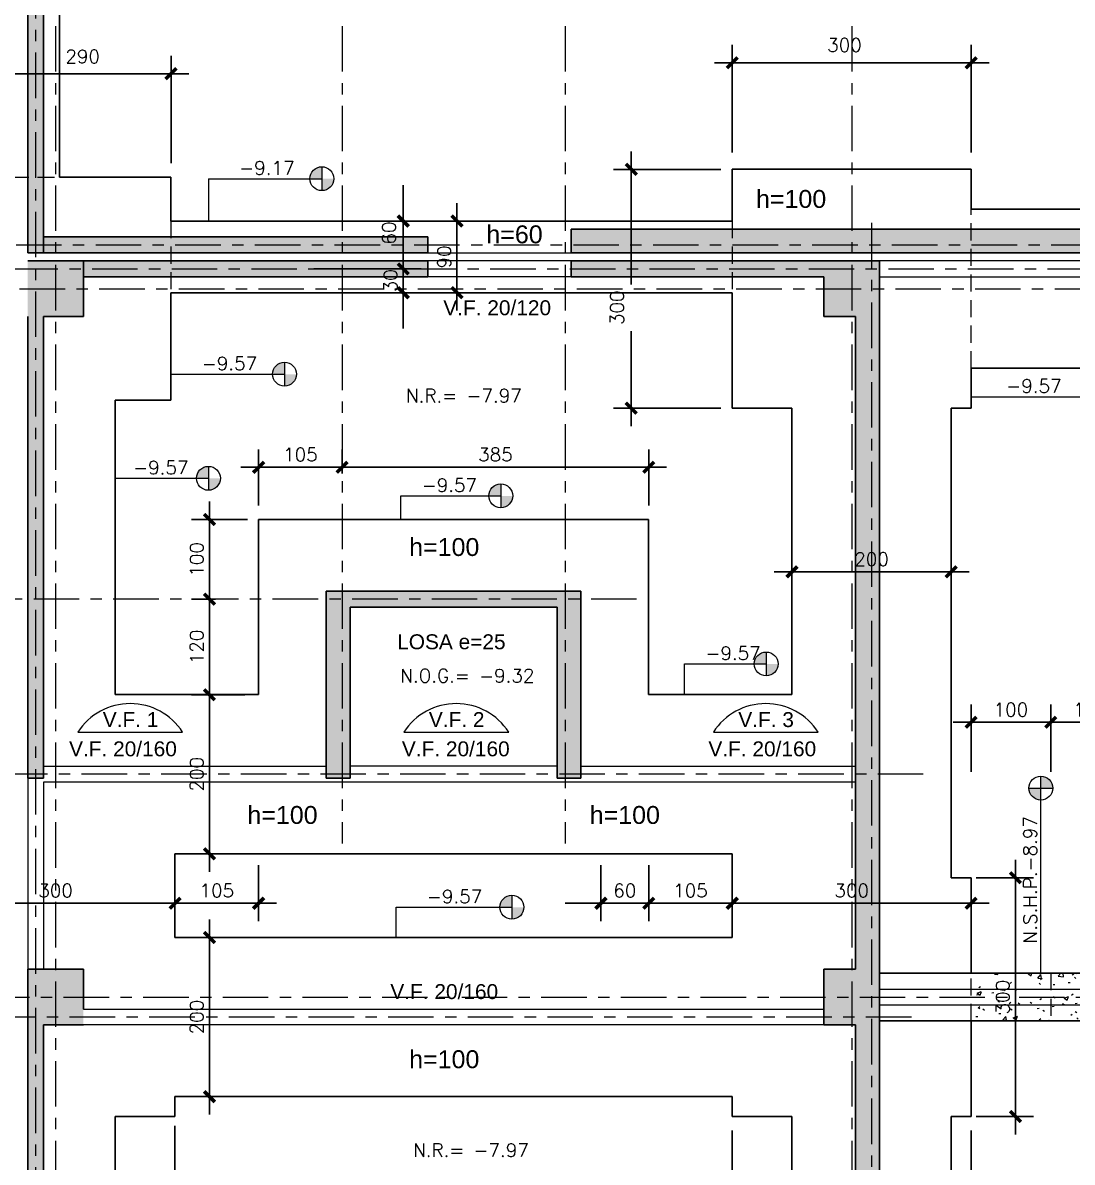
# Model space of a CAD drawing. Extents: x -4 to 6083, y -4 to 8618.
# Drawn here: x 761 to 2079, y 5313 to 6744 of the extents above; entities that cross this region are included whole.
import ezdxf

# ---------------------------------------------------------------- set-up
doc = ezdxf.new("R2010")
doc.units = 0
doc.header["$LTSCALE"] = 45
doc.header["$MEASUREMENT"] = 0
doc.linetypes.add('Grid Line', pattern=[2.2225, 1.27, -0.3175, 0.3175, -0.3175])
doc.linetypes.add('RLE-PROYECCION', pattern=[0.71438, 0.47625, -0.23813])
doc.layers.get('0').update_dxf_attribs({"linetype": 'CONTINUOUS'})
for name, color, linetype, lineweight in [('A-GENM', 6, 'CONTINUOUS', 15), ('RLE-EJES', 1, 'Grid Line', 9), ('RLE-FUNDACION', 6, 'CONTINUOUS', 25), ('RLE-LOSA', 3, 'CONTINUOUS', 15), ('RLE-MURO', 5, 'CONTINUOUS', 25), ('RLE-NIVELES', 3, 'CONTINUOUS', 9), ('RLE-PROYECCION', 2, 'RLE-PROYECCION', 15), ('RLE-SOLID', 252, 'CONTINUOUS', 15), ('RLE-TEXTO-1', 9, 'CONTINUOUS', 9), ('RLE-VIGA', 3, 'CONTINUOUS', 15)]:
    doc.layers.add(name, color=color, linetype=linetype, lineweight=lineweight)
doc.layers.add('RLA-COTAS1', color=2, linetype='CONTINUOUS')
doc.styles.add('Arial_2', font='arial.ttf', dxfattribs={"height": 18.75})
doc.styles.add('Arial_3', font='arial.ttf', dxfattribs={"height": 16.875})
doc.styles.add('ROMANS', font='ROMANS.shx', dxfattribs={"height": 16.875})
doc.dimstyles.new('ING-75', dxfattribs={"dimscale": 75, "dimtxt": 0.27, "dimasz": 0.3, "dimexe": 0, "dimexo": 0, "dimgap": 0.1, "dimtad": 1, "dimdec": 1, "dimzin": 12, "dimdsep": 46, "dimtxsty": 'ROMANS', "dimblk": 'TICK1', "dimblk1": 'TICK1', "dimblk2": 'TICK1', "dimcen": 0.09, "dimclrd": 2, "dimclre": 1, "dimclrt": 3, "dimadec": 0, "dimazin": 0, "dimtfac": 1, "dimtdec": 0, "dimtix": 1, "dimtmove": 2, "dimatfit": 3, "dimldrblk": 'TICK1', "dimfxl": 0, "dimfxlon": 1, "dimtolj": 1, "dimtzin": 0, "dimarcsym": 0})

# ---------------------------------------------------------------- blocks, each defined once
blk = doc.blocks.new('TICK1')
at = {"color": 2}
for points in [[(0, 0), (-1, 0)], [(0, 0), (1, 0)]]:
    blk.add_lwpolyline(points, dxfattribs=at)
at = {"color": 2, "const_width": 0.2}
blk.add_lwpolyline([(-0.3, -0.3), (0.3, 0.3)], dxfattribs=at)
blk = doc.blocks.new('*D64')
at = {"layer": 'RLA-COTAS1', "color": 1, "lineweight": -2, "transparency": 16777216}
for p, q in [((1652.1, 5352.6), (1652.1, 5217.6)), ((1952.1, 5352.6), (1952.1, 5217.6))]:
    blk.add_line(p, q, dxfattribs=at)
at = {"layer": 'RLA-COTAS1', "color": 2, "lineweight": -2, "transparency": 16777216}
blk.add_line((1674.6, 5240.1), (1929.6, 5240.1), dxfattribs=at)
at = {"layer": 'RLA-COTAS1', "color": 2, "lineweight": -2, "transparency": 16777216, "xscale": 22.5, "yscale": 22.5, "zscale": 22.5, "rotation": 180}
blk.add_blockref('TICK1', (1652.1, 5240.1), dxfattribs=at)
at = {"layer": 'RLA-COTAS1', "color": 2, "lineweight": -2, "transparency": 16777216, "xscale": 22.5, "yscale": 22.5, "zscale": 22.5}
blk.add_blockref('TICK1', (1952.1, 5240.1), dxfattribs=at)
at = {"layer": 'RLA-COTAS1', "color": 3, "transparency": 16777216, "insert": (1802.1, 5256), "char_height": 16.88, "attachment_point": 5, "style": 'ROMANS'}
blk.add_mtext('\\A1;300', dxfattribs=at)
blk = doc.blocks.new('*D65')
at = {"layer": 'RLA-COTAS1', "color": 1, "lineweight": -2, "transparency": 16777216}
for p, q in [((1958.4, 5670.1), (2030.3, 5670.1)), ((1958.4, 5370.1), (2030.3, 5370.1))]:
    blk.add_line(p, q, dxfattribs=at)
at = {"layer": 'RLA-COTAS1', "color": 2, "lineweight": -2, "transparency": 16777216}
blk.add_line((2007.8, 5647.6), (2007.8, 5392.6), dxfattribs=at)
at = {"layer": 'RLA-COTAS1', "color": 2, "lineweight": -2, "transparency": 16777216, "xscale": 22.5, "yscale": 22.5, "zscale": 22.5}
for p, rotation in [((2007.8, 5670.1), 90), ((2007.8, 5370.1), 270)]:
    blk.add_blockref('TICK1', p, dxfattribs=dict(at, rotation=rotation))
at = {"layer": 'RLA-COTAS1', "color": 3, "transparency": 16777216, "insert": (1991.8, 5520.1), "char_height": 16.88, "attachment_point": 5, "rotation": 90, "style": 'ROMANS'}
blk.add_mtext('\\A1;300', dxfattribs=at)
blk = doc.blocks.new('*D66')
at = {"layer": 'RLA-COTAS1', "color": 1, "lineweight": -2, "transparency": 16777216}
for p, q in [((1637.7, 6560.1), (1502.7, 6560.1)), ((1637.7, 6260.1), (1502.7, 6260.1))]:
    blk.add_line(p, q, dxfattribs=at)
at = {"layer": 'RLA-COTAS1', "color": 2, "lineweight": -2, "transparency": 16777216}
for p, q in [((1525.2, 6537.6), (1525.2, 6415.4)), ((1525.2, 6282.6), (1525.2, 6357))]:
    blk.add_line(p, q, dxfattribs=at)
at = {"layer": 'RLA-COTAS1', "color": 2, "lineweight": -2, "transparency": 16777216, "xscale": 22.5, "yscale": 22.5, "zscale": 22.5}
for p, rotation in [((1525.2, 6560.1), 90), ((1525.2, 6260.1), 270)]:
    blk.add_blockref('TICK1', p, dxfattribs=dict(at, rotation=rotation))
at = {"layer": 'RLA-COTAS1', "color": 3, "transparency": 16777216, "insert": (1498.8, 6364.5), "char_height": 16.88, "attachment_point": 1, "rotation": 90, "line_spacing_factor": 0.941778, "style": 'ROMANS'}
blk.add_mtext('\\A1;300', dxfattribs=at)
blk = doc.blocks.new('*D67')
at = {"layer": 'RLA-COTAS1', "color": 1, "lineweight": -2, "transparency": 16777216}
for p, q in [((1652.1, 6581.4), (1652.1, 6716.4)), ((1952.1, 6581.4), (1952.1, 6716.4))]:
    blk.add_line(p, q, dxfattribs=at)
at = {"layer": 'RLA-COTAS1', "color": 2, "lineweight": -2, "transparency": 16777216}
blk.add_line((1674.6, 6693.9), (1929.6, 6693.9), dxfattribs=at)
at = {"layer": 'RLA-COTAS1', "color": 2, "lineweight": -2, "transparency": 16777216, "xscale": 22.5, "yscale": 22.5, "zscale": 22.5, "rotation": 180}
blk.add_blockref('TICK1', (1652.1, 6693.9), dxfattribs=at)
at = {"layer": 'RLA-COTAS1', "color": 2, "lineweight": -2, "transparency": 16777216, "xscale": 22.5, "yscale": 22.5, "zscale": 22.5}
blk.add_blockref('TICK1', (1952.1, 6693.9), dxfattribs=at)
at = {"layer": 'RLA-COTAS1', "color": 3, "transparency": 16777216, "insert": (1771.3, 6724.7), "char_height": 16.88, "attachment_point": 1, "line_spacing_factor": 0.941778, "style": 'ROMANS'}
blk.add_mtext('\\A1;300', dxfattribs=at)
blk = doc.blocks.new('*D69')
at = {"layer": 'RLA-COTAS1', "color": 1, "lineweight": -2, "transparency": 16777216}
for p, q in [((657.1, 6567.8), (657.1, 6702.8)), ((947.1, 6567.8), (947.1, 6702.8))]:
    blk.add_line(p, q, dxfattribs=at)
at = {"layer": 'RLA-COTAS1', "color": 2, "lineweight": -2, "transparency": 16777216}
blk.add_line((679.6, 6680.3), (924.6, 6680.3), dxfattribs=at)
at = {"layer": 'RLA-COTAS1', "color": 2, "lineweight": -2, "transparency": 16777216, "xscale": 22.5, "yscale": 22.5, "zscale": 22.5, "rotation": 180}
blk.add_blockref('TICK1', (657.1, 6680.3), dxfattribs=at)
at = {"layer": 'RLA-COTAS1', "color": 2, "lineweight": -2, "transparency": 16777216, "xscale": 22.5, "yscale": 22.5, "zscale": 22.5}
blk.add_blockref('TICK1', (947.1, 6680.3), dxfattribs=at)
at = {"layer": 'RLA-COTAS1', "color": 3, "transparency": 16777216, "insert": (814.4, 6710.3), "char_height": 16.88, "attachment_point": 1, "line_spacing_factor": 0.941778, "style": 'ROMANS'}
blk.add_mtext('\\A1;290', dxfattribs=at)
blk = doc.blocks.new('*D93')
at = {"layer": 'RLA-COTAS1', "color": 1, "lineweight": -2, "transparency": 16777216}
for p, q in [((1057.1, 6137.9), (1057.1, 6208.3)), ((1162.1, 6178), (1162.1, 6208.3))]:
    blk.add_line(p, q, dxfattribs=at)
at = {"layer": 'RLA-COTAS1', "color": 2, "lineweight": -2, "transparency": 16777216}
blk.add_line((1079.6, 6185.8), (1139.6, 6185.8), dxfattribs=at)
at = {"layer": 'RLA-COTAS1', "color": 2, "lineweight": -2, "transparency": 16777216, "xscale": 22.5, "yscale": 22.5, "zscale": 22.5, "rotation": 180}
blk.add_blockref('TICK1', (1057.1, 6185.8), dxfattribs=at)
at = {"layer": 'RLA-COTAS1', "color": 2, "lineweight": -2, "transparency": 16777216, "xscale": 22.5, "yscale": 22.5, "zscale": 22.5}
blk.add_blockref('TICK1', (1162.1, 6185.8), dxfattribs=at)
at = {"layer": 'RLA-COTAS1', "color": 3, "transparency": 16777216, "insert": (1109.6, 6201.8), "char_height": 16.88, "attachment_point": 5, "style": 'ROMANS'}
blk.add_mtext('\\A1;105', dxfattribs=at)
blk = doc.blocks.new('*D94')
at = {"layer": 'RLA-COTAS1', "color": 1, "lineweight": -2, "transparency": 16777216}
for p, q in [((1162.1, 6178), (1162.1, 6208.3)), ((1547.1, 6137.9), (1547.1, 6208.3))]:
    blk.add_line(p, q, dxfattribs=at)
at = {"layer": 'RLA-COTAS1', "color": 2, "lineweight": -2, "transparency": 16777216}
blk.add_line((1184.6, 6185.8), (1524.6, 6185.8), dxfattribs=at)
at = {"layer": 'RLA-COTAS1', "color": 2, "lineweight": -2, "transparency": 16777216, "xscale": 22.5, "yscale": 22.5, "zscale": 22.5, "rotation": 180}
blk.add_blockref('TICK1', (1162.1, 6185.8), dxfattribs=at)
at = {"layer": 'RLA-COTAS1', "color": 2, "lineweight": -2, "transparency": 16777216, "xscale": 22.5, "yscale": 22.5, "zscale": 22.5}
blk.add_blockref('TICK1', (1547.1, 6185.8), dxfattribs=at)
at = {"layer": 'RLA-COTAS1', "color": 3, "transparency": 16777216, "insert": (1354.6, 6201.8), "char_height": 16.88, "attachment_point": 5, "style": 'ROMANS'}
blk.add_mtext('\\A1;385', dxfattribs=at)
blk = doc.blocks.new('*D95')
at = {"layer": 'RLA-COTAS1', "color": 1, "lineweight": -2, "transparency": 16777216}
for p, q in [((1043.3, 6120.1), (972.9, 6120.1)), ((1002.9, 6020.1), (972.9, 6020.1))]:
    blk.add_line(p, q, dxfattribs=at)
at = {"layer": 'RLA-COTAS1', "color": 2, "lineweight": -2, "transparency": 16777216}
blk.add_line((995.4, 6097.6), (995.4, 6042.6), dxfattribs=at)
at = {"layer": 'RLA-COTAS1', "color": 2, "lineweight": -2, "transparency": 16777216, "xscale": 22.5, "yscale": 22.5, "zscale": 22.5}
for p, rotation in [((995.4, 6120.1), 90), ((995.4, 6020.1), 270)]:
    blk.add_blockref('TICK1', p, dxfattribs=dict(at, rotation=rotation))
at = {"layer": 'RLA-COTAS1', "color": 3, "transparency": 16777216, "insert": (979.4, 6070.1), "char_height": 16.88, "attachment_point": 5, "rotation": 90, "style": 'ROMANS'}
blk.add_mtext('\\A1;100', dxfattribs=at)
blk = doc.blocks.new('*D96')
at = {"layer": 'RLA-COTAS1', "color": 1, "lineweight": -2, "transparency": 16777216}
for p, q in [((1002.9, 6020.1), (972.9, 6020.1)), ((1040, 5900.1), (972.9, 5900.1))]:
    blk.add_line(p, q, dxfattribs=at)
at = {"layer": 'RLA-COTAS1', "color": 2, "lineweight": -2, "transparency": 16777216}
blk.add_line((995.4, 5997.6), (995.4, 5922.6), dxfattribs=at)
at = {"layer": 'RLA-COTAS1', "color": 2, "lineweight": -2, "transparency": 16777216, "xscale": 22.5, "yscale": 22.5, "zscale": 22.5}
for p, rotation in [((995.4, 6020.1), 90), ((995.4, 5900.1), 270)]:
    blk.add_blockref('TICK1', p, dxfattribs=dict(at, rotation=rotation))
at = {"layer": 'RLA-COTAS1', "color": 3, "transparency": 16777216, "insert": (979.4, 5960.1), "char_height": 16.88, "attachment_point": 5, "rotation": 90, "style": 'ROMANS'}
blk.add_mtext('\\A1;120', dxfattribs=at)
blk = doc.blocks.new('*D97')
at = {"layer": 'RLA-COTAS1', "color": 1, "lineweight": -2, "transparency": 16777216}
for p, q in [((1040, 5900.1), (972.9, 5900.1)), ((1014.9, 5700.1), (972.9, 5700.1))]:
    blk.add_line(p, q, dxfattribs=at)
at = {"layer": 'RLA-COTAS1', "color": 2, "lineweight": -2, "transparency": 16777216}
blk.add_line((995.4, 5877.6), (995.4, 5722.6), dxfattribs=at)
at = {"layer": 'RLA-COTAS1', "color": 2, "lineweight": -2, "transparency": 16777216, "xscale": 22.5, "yscale": 22.5, "zscale": 22.5}
for p, rotation in [((995.4, 5900.1), 90), ((995.4, 5700.1), 270)]:
    blk.add_blockref('TICK1', p, dxfattribs=dict(at, rotation=rotation))
at = {"layer": 'RLA-COTAS1', "color": 3, "transparency": 16777216, "insert": (979.4, 5800.1), "char_height": 16.88, "attachment_point": 5, "rotation": 90, "style": 'ROMANS'}
blk.add_mtext('\\A1;200', dxfattribs=at)
blk = doc.blocks.new('*D102')
at = {"layer": 'RLA-COTAS1', "color": 1, "lineweight": -2, "transparency": 16777216}
for p, q in [((1014.9, 5595.1), (972.9, 5595.1)), ((1002.9, 5395.1), (972.9, 5395.1))]:
    blk.add_line(p, q, dxfattribs=at)
at = {"layer": 'RLA-COTAS1', "color": 2, "lineweight": -2, "transparency": 16777216}
blk.add_line((995.4, 5572.6), (995.4, 5417.6), dxfattribs=at)
at = {"layer": 'RLA-COTAS1', "color": 2, "lineweight": -2, "transparency": 16777216, "xscale": 22.5, "yscale": 22.5, "zscale": 22.5}
for p, rotation in [((995.4, 5595.1), 90), ((995.4, 5395.1), 270)]:
    blk.add_blockref('TICK1', p, dxfattribs=dict(at, rotation=rotation))
at = {"layer": 'RLA-COTAS1', "color": 3, "transparency": 16777216, "insert": (979.4, 5495.1), "char_height": 16.88, "attachment_point": 5, "rotation": 90, "style": 'ROMANS'}
blk.add_mtext('\\A1;200', dxfattribs=at)
blk = doc.blocks.new('*D103')
at = {"layer": 'RLA-COTAS1', "color": 1, "lineweight": -2, "transparency": 16777216}
for p, q in [((652.1, 5358.5), (652.1, 5223.5)), ((952.1, 5358.5), (952.1, 5223.5))]:
    blk.add_line(p, q, dxfattribs=at)
at = {"layer": 'RLA-COTAS1', "color": 2, "lineweight": -2, "transparency": 16777216}
for p, q in [((674.6, 5246), (786.6, 5246)), ((929.6, 5246), (845, 5246))]:
    blk.add_line(p, q, dxfattribs=at)
at = {"layer": 'RLA-COTAS1', "color": 2, "lineweight": -2, "transparency": 16777216, "xscale": 22.5, "yscale": 22.5, "zscale": 22.5, "rotation": 180}
blk.add_blockref('TICK1', (652.1, 5246), dxfattribs=at)
at = {"layer": 'RLA-COTAS1', "color": 2, "lineweight": -2, "transparency": 16777216, "xscale": 22.5, "yscale": 22.5, "zscale": 22.5}
blk.add_blockref('TICK1', (952.1, 5246), dxfattribs=at)
at = {"layer": 'RLA-COTAS1', "color": 3, "transparency": 16777216, "insert": (794.1, 5272.4), "char_height": 16.88, "attachment_point": 1, "line_spacing_factor": 0.941778, "style": 'ROMANS'}
blk.add_mtext('\\A1;300', dxfattribs=at)
blk = doc.blocks.new('*D114')
at = {"layer": 'RLA-COTAS1', "color": 1, "lineweight": -2, "transparency": 16777216}
for p, q in [((1487.1, 5686), (1487.1, 5615.6)), ((1547.1, 5686), (1547.1, 5615.6))]:
    blk.add_line(p, q, dxfattribs=at)
at = {"layer": 'RLA-COTAS1', "color": 2, "lineweight": -2, "transparency": 16777216}
for p, q in [((1464.6, 5638.1), (1442.1, 5638.1)), ((1487.1, 5638.1), (1547.1, 5638.1)), ((1569.6, 5638.1), (1592.1, 5638.1))]:
    blk.add_line(p, q, dxfattribs=at)
at = {"layer": 'RLA-COTAS1', "color": 2, "lineweight": -2, "transparency": 16777216, "xscale": 22.5, "yscale": 22.5, "zscale": 22.5}
blk.add_blockref('TICK1', (1487.1, 5638.1), dxfattribs=at)
at = {"layer": 'RLA-COTAS1', "color": 2, "lineweight": -2, "transparency": 16777216, "xscale": 22.5, "yscale": 22.5, "zscale": 22.5, "rotation": 180}
blk.add_blockref('TICK1', (1547.1, 5638.1), dxfattribs=at)
at = {"layer": 'RLA-COTAS1', "color": 3, "transparency": 16777216, "insert": (1517.1, 5654), "char_height": 16.88, "attachment_point": 5, "style": 'ROMANS'}
blk.add_mtext('\\A1;60', dxfattribs=at)
blk = doc.blocks.new('*D115')
at = {"layer": 'RLA-COTAS1', "color": 1, "lineweight": -2, "transparency": 16777216}
for p, q in [((1547.1, 5686), (1547.1, 5615.6)), ((1652.1, 5648.3), (1652.1, 5615.6))]:
    blk.add_line(p, q, dxfattribs=at)
at = {"layer": 'RLA-COTAS1', "color": 2, "lineweight": -2, "transparency": 16777216}
blk.add_line((1569.6, 5638.1), (1629.6, 5638.1), dxfattribs=at)
at = {"layer": 'RLA-COTAS1', "color": 2, "lineweight": -2, "transparency": 16777216, "xscale": 22.5, "yscale": 22.5, "zscale": 22.5, "rotation": 180}
blk.add_blockref('TICK1', (1547.1, 5638.1), dxfattribs=at)
at = {"layer": 'RLA-COTAS1', "color": 2, "lineweight": -2, "transparency": 16777216, "xscale": 22.5, "yscale": 22.5, "zscale": 22.5}
blk.add_blockref('TICK1', (1652.1, 5638.1), dxfattribs=at)
at = {"layer": 'RLA-COTAS1', "color": 3, "transparency": 16777216, "insert": (1599.6, 5654), "char_height": 16.88, "attachment_point": 5, "style": 'ROMANS'}
blk.add_mtext('\\A1;105', dxfattribs=at)
blk = doc.blocks.new('*D116')
at = {"layer": 'RLA-COTAS1', "color": 1, "lineweight": -2, "transparency": 16777216}
for p, q in [((1652.1, 5648.3), (1652.1, 5615.6)), ((1952.1, 5648.3), (1952.1, 5615.6))]:
    blk.add_line(p, q, dxfattribs=at)
at = {"layer": 'RLA-COTAS1', "color": 2, "lineweight": -2, "transparency": 16777216}
blk.add_line((1674.6, 5638.1), (1929.6, 5638.1), dxfattribs=at)
at = {"layer": 'RLA-COTAS1', "color": 2, "lineweight": -2, "transparency": 16777216, "xscale": 22.5, "yscale": 22.5, "zscale": 22.5, "rotation": 180}
blk.add_blockref('TICK1', (1652.1, 5638.1), dxfattribs=at)
at = {"layer": 'RLA-COTAS1', "color": 2, "lineweight": -2, "transparency": 16777216, "xscale": 22.5, "yscale": 22.5, "zscale": 22.5}
blk.add_blockref('TICK1', (1952.1, 5638.1), dxfattribs=at)
at = {"layer": 'RLA-COTAS1', "color": 3, "transparency": 16777216, "insert": (1802.1, 5654), "char_height": 16.88, "attachment_point": 5, "style": 'ROMANS'}
blk.add_mtext('\\A1;300', dxfattribs=at)
blk = doc.blocks.new('*D117')
at = {"layer": 'RLA-COTAS1', "color": 1, "lineweight": -2, "transparency": 16777216}
for p, q in [((652.1, 5645.6), (652.1, 5615.6)), ((952.1, 5645.6), (952.1, 5615.6))]:
    blk.add_line(p, q, dxfattribs=at)
at = {"layer": 'RLA-COTAS1', "color": 2, "lineweight": -2, "transparency": 16777216}
blk.add_line((674.6, 5638.1), (929.6, 5638.1), dxfattribs=at)
at = {"layer": 'RLA-COTAS1', "color": 2, "lineweight": -2, "transparency": 16777216, "xscale": 22.5, "yscale": 22.5, "zscale": 22.5, "rotation": 180}
blk.add_blockref('TICK1', (652.1, 5638.1), dxfattribs=at)
at = {"layer": 'RLA-COTAS1', "color": 2, "lineweight": -2, "transparency": 16777216, "xscale": 22.5, "yscale": 22.5, "zscale": 22.5}
blk.add_blockref('TICK1', (952.1, 5638.1), dxfattribs=at)
at = {"layer": 'RLA-COTAS1', "color": 3, "transparency": 16777216, "insert": (802.1, 5654), "char_height": 16.88, "attachment_point": 5, "style": 'ROMANS'}
blk.add_mtext('\\A1;300', dxfattribs=at)
blk = doc.blocks.new('*D118')
at = {"layer": 'RLA-COTAS1', "color": 1, "lineweight": -2, "transparency": 16777216}
for p, q in [((1057.1, 5686), (1057.1, 5615.6)), ((952.1, 5645.6), (952.1, 5615.6))]:
    blk.add_line(p, q, dxfattribs=at)
at = {"layer": 'RLA-COTAS1', "color": 2, "lineweight": -2, "transparency": 16777216}
blk.add_line((974.6, 5638.1), (1034.6, 5638.1), dxfattribs=at)
at = {"layer": 'RLA-COTAS1', "color": 2, "lineweight": -2, "transparency": 16777216, "xscale": 22.5, "yscale": 22.5, "zscale": 22.5, "rotation": 180}
blk.add_blockref('TICK1', (952.1, 5638.1), dxfattribs=at)
at = {"layer": 'RLA-COTAS1', "color": 2, "lineweight": -2, "transparency": 16777216, "xscale": 22.5, "yscale": 22.5, "zscale": 22.5}
blk.add_blockref('TICK1', (1057.1, 5638.1), dxfattribs=at)
at = {"layer": 'RLA-COTAS1', "color": 3, "transparency": 16777216, "insert": (1004.6, 5654), "char_height": 16.88, "attachment_point": 5, "style": 'ROMANS'}
blk.add_mtext('\\A1;105', dxfattribs=at)
blk = doc.blocks.new('*D119')
at = {"layer": 'RLA-COTAS1', "color": 1, "lineweight": -2, "transparency": 16777216}
for p, q in [((1727.1, 6166.9), (1727.1, 6031.9)), ((1927.1, 6074), (1927.1, 6031.9))]:
    blk.add_line(p, q, dxfattribs=at)
at = {"layer": 'RLA-COTAS1', "color": 2, "lineweight": -2, "transparency": 16777216}
blk.add_line((1749.6, 6054.4), (1904.6, 6054.4), dxfattribs=at)
at = {"layer": 'RLA-COTAS1', "color": 2, "lineweight": -2, "transparency": 16777216, "xscale": 22.5, "yscale": 22.5, "zscale": 22.5, "rotation": 180}
blk.add_blockref('TICK1', (1727.1, 6054.4), dxfattribs=at)
at = {"layer": 'RLA-COTAS1', "color": 2, "lineweight": -2, "transparency": 16777216, "xscale": 22.5, "yscale": 22.5, "zscale": 22.5}
blk.add_blockref('TICK1', (1927.1, 6054.4), dxfattribs=at)
at = {"layer": 'RLA-COTAS1', "color": 3, "transparency": 16777216, "insert": (1827.1, 6070.3), "char_height": 16.88, "attachment_point": 5, "style": 'ROMANS'}
blk.add_mtext('\\A1;200', dxfattribs=at)
blk = doc.blocks.new('*D120')
at = {"layer": 'RLA-COTAS1', "color": 2, "lineweight": -2, "transparency": 16777216}
for p, q in [((1238.8, 6457.6), (1238.8, 6480.1)), ((1238.8, 6405.1), (1238.8, 6435.1)), ((1238.8, 6382.6), (1238.8, 6360.1))]:
    blk.add_line(p, q, dxfattribs=at)
at = {"layer": 'RLA-COTAS1', "color": 1, "lineweight": -2, "transparency": 16777216}
for p, q in [((1126.3, 6435.1), (1261.3, 6435.1)), ((1126.3, 6405.1), (1261.3, 6405.1))]:
    blk.add_line(p, q, dxfattribs=at)
at = {"layer": 'RLA-COTAS1', "color": 2, "lineweight": -2, "transparency": 16777216, "xscale": 22.5, "yscale": 22.5, "zscale": 22.5}
for p, rotation in [((1238.8, 6435.1), 270), ((1238.8, 6405.1), 90)]:
    blk.add_blockref('TICK1', p, dxfattribs=dict(at, rotation=rotation))
at = {"layer": 'RLA-COTAS1', "color": 3, "transparency": 16777216, "insert": (1222.8, 6420.1), "char_height": 16.88, "attachment_point": 5, "rotation": 90, "style": 'ROMANS'}
blk.add_mtext('\\A1;30', dxfattribs=at)
blk = doc.blocks.new('*D121')
at = {"layer": 'RLA-COTAS1', "color": 2, "lineweight": -2, "transparency": 16777216}
for p, q in [((1238.8, 6517.6), (1238.8, 6540.1)), ((1238.8, 6435.1), (1238.8, 6495.1)), ((1238.8, 6412.6), (1238.8, 6390.1))]:
    blk.add_line(p, q, dxfattribs=at)
at = {"layer": 'RLA-COTAS1', "color": 1, "lineweight": -2, "transparency": 16777216}
for p, q in [((1126.3, 6495.1), (1261.3, 6495.1)), ((1126.3, 6435.1), (1261.3, 6435.1))]:
    blk.add_line(p, q, dxfattribs=at)
at = {"layer": 'RLA-COTAS1', "color": 2, "lineweight": -2, "transparency": 16777216, "xscale": 22.5, "yscale": 22.5, "zscale": 22.5}
for p, rotation in [((1238.8, 6495.1), 270), ((1238.8, 6435.1), 90)]:
    blk.add_blockref('TICK1', p, dxfattribs=dict(at, rotation=rotation))
at = {"layer": 'RLA-COTAS1', "color": 3, "transparency": 16777216, "insert": (1212.4, 6465.6), "char_height": 16.88, "attachment_point": 1, "rotation": 90, "line_spacing_factor": 0.941778, "style": 'ROMANS'}
blk.add_mtext('\\A1;60', dxfattribs=at)
blk = doc.blocks.new('*D122')
at = {"layer": 'RLA-COTAS1', "color": 1, "lineweight": -2, "transparency": 16777216}
for p, q in [((1193.8, 6495.1), (1328.8, 6495.1)), ((1193.8, 6405.1), (1328.8, 6405.1))]:
    blk.add_line(p, q, dxfattribs=at)
at = {"layer": 'RLA-COTAS1', "color": 2, "lineweight": -2, "transparency": 16777216}
blk.add_line((1306.3, 6427.6), (1306.3, 6472.6), dxfattribs=at)
at = {"layer": 'RLA-COTAS1', "color": 2, "lineweight": -2, "transparency": 16777216, "xscale": 22.5, "yscale": 22.5, "zscale": 22.5}
for p, rotation in [((1306.3, 6495.1), 90), ((1306.3, 6405.1), 270)]:
    blk.add_blockref('TICK1', p, dxfattribs=dict(at, rotation=rotation))
at = {"layer": 'RLA-COTAS1', "color": 3, "transparency": 16777216, "insert": (1290.3, 6450.1), "char_height": 16.88, "attachment_point": 5, "rotation": 90, "style": 'ROMANS'}
blk.add_mtext('\\A1;90', dxfattribs=at)
blk = doc.blocks.new('*D171')
at = {"layer": 'RLA-COTAS1', "color": 1, "lineweight": -2, "transparency": 16777216}
for p, q in [((1952.1, 5803.3), (1952.1, 5887.9)), ((2052.1, 5803.3), (2052.1, 5887.9))]:
    blk.add_line(p, q, dxfattribs=at)
at = {"layer": 'RLA-COTAS1', "color": 2, "lineweight": -2, "transparency": 16777216}
blk.add_line((1974.6, 5865.4), (2029.6, 5865.4), dxfattribs=at)
at = {"layer": 'RLA-COTAS1', "color": 2, "lineweight": -2, "transparency": 16777216, "xscale": 22.5, "yscale": 22.5, "zscale": 22.5, "rotation": 180}
blk.add_blockref('TICK1', (1952.1, 5865.4), dxfattribs=at)
at = {"layer": 'RLA-COTAS1', "color": 2, "lineweight": -2, "transparency": 16777216, "xscale": 22.5, "yscale": 22.5, "zscale": 22.5}
blk.add_blockref('TICK1', (2052.1, 5865.4), dxfattribs=at)
at = {"layer": 'RLA-COTAS1', "color": 3, "transparency": 16777216, "insert": (2002.1, 5881.3), "char_height": 16.88, "attachment_point": 5, "style": 'ROMANS'}
blk.add_mtext('\\A1;100', dxfattribs=at)
blk = doc.blocks.new('*D172')
at = {"layer": 'RLA-COTAS1', "color": 1, "lineweight": -2, "transparency": 16777216}
for p, q in [((2052.1, 5803.3), (2052.1, 5887.9)), ((2152.1, 5803.3), (2152.1, 5887.9))]:
    blk.add_line(p, q, dxfattribs=at)
at = {"layer": 'RLA-COTAS1', "color": 2, "lineweight": -2, "transparency": 16777216}
blk.add_line((2129.6, 5865.4), (2074.6, 5865.4), dxfattribs=at)
at = {"layer": 'RLA-COTAS1', "color": 2, "lineweight": -2, "transparency": 16777216, "xscale": 22.5, "yscale": 22.5, "zscale": 22.5, "rotation": 180}
blk.add_blockref('TICK1', (2052.1, 5865.4), dxfattribs=at)
at = {"layer": 'RLA-COTAS1', "color": 2, "lineweight": -2, "transparency": 16777216, "xscale": 22.5, "yscale": 22.5, "zscale": 22.5}
blk.add_blockref('TICK1', (2152.1, 5865.4), dxfattribs=at)
at = {"layer": 'RLA-COTAS1', "color": 3, "transparency": 16777216, "insert": (2102.1, 5881.3), "char_height": 16.88, "attachment_point": 5, "style": 'ROMANS'}
blk.add_mtext('\\A1;100', dxfattribs=at)

msp = doc.modelspace()

# ---------------------------------------------------------------- hatches: boundary and pattern name
at = {"layer": 'A-GENM'}
h = msp.add_hatch(dxfattribs=at)
h.set_pattern_fill('FP_1', color=1, style=0, pattern_type=2)
h.set_pattern_definition([(50, (2192.69, 4402.455), (54.6555, -4.7815), [5.715, -62.865]), (355, (2192.69, 4402.455), (-10.5728, 57.3166), [4.572, -50.292]), (100.451, (2197.245, 4402.06), (44.0828, 52.535), [4.857, -53.427]), (46.184, (2192.69, 4417.695), (81.3237, -12.613), [8.572, -94.297]), (96.636, (2199.47, 4416.644), (71.221, 74.2287), [7.286, -80.141]), (351.184, (2192.69, 4417.695), (71.2217, 74.2274), [6.858, -75.438]), (21, (2200.31, 4413.885), (45.4846, -30.6795), [5.715, -62.865]), (326, (2200.31, 4413.885), (18.5405, 55.256), [4.572, -50.292]), (71.451, (2204.1, 4411.33), (64.025, 24.5763), [4.857, -53.427]), (37.5, (2192.69, 4402.455), (0.9261, 25.36672), [2.515, -47.168, 2.515, -48.539, -50.483]), (37.5, (2192.69, 4402.455), (0.9261, 25.36672), [-100.736, 2.515, -47.968]), (7.5, (2192.69, 4402.455), (20.0456, 30.0546), [2.515, -26.594, 2.515, -46.025, -19.241]), (7.5, (2192.69, 4402.455), (20.0456, 30.0546), [-77.648, 2.515, -16.726]), (327.5, (2175.697, 4402.455), (40.6768, -1.71882), [2.515, -16.535, 2.515, -56.921, -78.867]), (327.5, (2175.697, 4402.455), (40.6768, -1.71882), [-78.486, 2.515, -76.352]), (317.5, (2168.077, 4402.455), (44.4383, 7.6279), [2.515, -22.25, 2.515, -36.957, -56.007]), (317.5, (2168.077, 4402.455), (44.4383, 7.6279), [-64.237, 2.515, -53.492])])
h.paths.add_polyline_path([(2552.065, 5490.14), (2552.065, 5550.144), (1977.448, 5550.144), (1977.448, 5490.14), (2008.178, 5490.14)])
h.paths.add_polyline_path([(1952.065, 5490.14), (1972.065, 5490.14), (1972.065, 5550.144), (1952.065, 5550.144)])
at = {"layer": 'RLE-NIVELES', "linetype": 'Continuous'}
h = msp.add_hatch(color=1, dxfattribs=at)
h.paths.add_polyline_path([(1136.514, 6548.36), (1136.514, 6563.36, 0.41421356), (1121.514, 6548.36)])
h.paths.add_polyline_path([(1136.514, 6533.36, 0.41421356), (1151.514, 6548.36), (1136.514, 6548.36)])
h = msp.add_hatch(color=1, dxfattribs=at)
h.paths.add_polyline_path([(1089.576, 6302.744), (1089.576, 6317.744, 0.41421356), (1074.576, 6302.744)])
h.paths.add_polyline_path([(1089.576, 6287.744, 0.41421356), (1104.576, 6302.744), (1089.576, 6302.744)])
h = msp.add_hatch(color=1, dxfattribs=at)
h.paths.add_polyline_path([(994.062, 6171.927), (994.062, 6186.927, 0.41421356), (979.062, 6171.927)])
h.paths.add_polyline_path([(994.062, 6156.927, 0.41421356), (1009.062, 6171.927), (994.062, 6171.927)])
h = msp.add_hatch(color=1, dxfattribs=at)
h.paths.add_polyline_path([(1361.251, 6149.853), (1361.251, 6164.853, 0.41421356), (1346.251, 6149.853)])
h.paths.add_polyline_path([(1361.251, 6134.853, 0.41421356), (1376.251, 6149.853), (1361.251, 6149.853)])
h = msp.add_hatch(color=1, dxfattribs=at)
h.paths.add_polyline_path([(1694.722, 5938.699), (1694.722, 5953.699, 0.41421356), (1679.722, 5938.699)])
h.paths.add_polyline_path([(1694.722, 5923.699, 0.41421356), (1709.722, 5938.699), (1694.722, 5938.699)])
h = msp.add_hatch(color=1, dxfattribs=at)
h.paths.add_polyline_path([(2039.65, 5782.752), (2024.65, 5782.752, 0.41421356), (2039.65, 5767.752)])
h.paths.add_polyline_path([(2054.65, 5782.752, 0.41421356), (2039.65, 5797.752), (2039.65, 5782.752)])
h = msp.add_hatch(color=1, dxfattribs=at)
h.paths.add_polyline_path([(1375.275, 5633.076), (1375.275, 5648.076, 0.41421356), (1360.275, 5633.076)])
h.paths.add_polyline_path([(1375.275, 5618.076, 0.41421356), (1390.275, 5633.076), (1375.275, 5633.076)])
at = {"layer": 'RLE-SOLID'}
for points in [[(767.065, 6455.144), (787.065, 6455.144), (787.065, 7285.628), (767.065, 7285.628), (767.065, 6939.181)], [(2957.069, 6455.144), (2957.069, 6485.144), (1449.69, 6485.144), (1449.69, 6455.144), (1837.065, 6455.144)], [(1807.065, 5555.144), (1837.065, 5555.144), (1837.065, 6375.144), (1807.065, 6375.144), (1807.065, 5602.529)], [(1807.065, 4830.128), (1837.065, 4830.128), (1837.065, 5485.144), (1807.065, 5485.144)]]:
    msp.add_hatch(color=256, dxfattribs=at).paths.add_polyline_path(points)
h = msp.add_hatch(color=256, dxfattribs=at)
h.paths.add_polyline_path([(1269.69, 6475.144), (787.065, 6475.144), (787.065, 6455.144), (1269.69, 6455.144)])
h.paths.add_polyline_path([(1269.69, 6445.144), (837.065, 6445.144), (837.065, 6425.128), (1269.69, 6425.128)])
for points in [[(787.065, 6375.144), (837.065, 6375.144), (837.065, 6445.144), (767.065, 6445.144), (767.065, 6375.144)], [(1767.065, 6425.128), (1767.065, 6445.128), (1449.69, 6445.128), (1449.69, 6425.128), (1476.193, 6425.128)], [(1837.065, 6375.144), (1837.065, 6445.144), (1767.065, 6445.128), (1767.065, 6375.144), (1817.065, 6375.144)], [(767.065, 5795.128), (787.065, 5795.128), (787.065, 6375.144), (767.065, 6375.144), (767.065, 6270.855)], [(1172.065, 5795.128), (1172.065, 6030.127), (1142.065, 6030.127), (1142.065, 5795.128)], [(1432.065, 6010.127), (1432.065, 6030.127), (1172.065, 6030.127), (1172.065, 6010.127)], [(1462.065, 5795.128), (1462.065, 6030.127), (1432.065, 6030.127), (1432.065, 5795.128)], [(767.065, 5485.144), (837.065, 5485.144), (837.065, 5555.144), (767.065, 5555.144)], [(1817.065, 5485.144), (1837.065, 5485.144), (1837.065, 5555.144), (1767.065, 5555.144), (1767.065, 5485.144)], [(767.065, 4830.128), (787.065, 4830.128), (787.065, 5485.144), (767.065, 5485.144)]]:
    msp.add_hatch(color=256, dxfattribs=at).paths.add_polyline_path(points, flags=0)

# ---------------------------------------------------------------- linework, layer by layer
at = {"layer": 'RLE-EJES'}
for p, q in [((802.065, 7940.128), (802.065, 3264.931)), ((1162.065, 7940.128), (1162.065, 5713.285)), ((1442.065, 7940.128), (1442.065, 5713.285)), ((1802.065, 7940.128), (1802.065, 3264.931)), ((777.065, 7906.893), (777.065, 3302.6)), ((1827.065, 6492.793), (1827.065, 3302.6)), ((352.395, 6465.144), (3550.79, 6465.144)), ((347.924, 6435.128), (5674.086, 6435.128)), ((356.865, 6410.144), (5712.081, 6410.144)), ((1531.849, 6020.127), (312.065, 6020.127)), ((1892.065, 5800.128), (432.065, 5800.128)), ((312.065, 5520.144), (5712.081, 5520.144)), ((1877.065, 5495.144), (427.065, 5495.144))]:
    msp.add_line(p, q, dxfattribs=at)
at = {"layer": 'RLE-FUNDACION'}
for p, q in [((807.065, 6550.144), (807.065, 7245.628)), ((1952.065, 6560.144), (1652.065, 6560.144)), ((1652.065, 6560.144), (1652.065, 6495.124)), ((1952.065, 6510.144), (1952.065, 6560.144)), ((947.065, 6550.144), (807.065, 6550.144)), ((947.065, 6495.124), (947.065, 6550.144)), ((2617.069, 6510.144), (1952.065, 6510.144)), ((1652.065, 6495.124), (947.065, 6495.124)), ((947.065, 6270.144), (947.065, 6405.128)), ((947.065, 6405.128), (1652.065, 6405.128)), ((1652.065, 6405.128), (1652.065, 6260.144)), ((1952.065, 6260.144), (1952.065, 6310.144)), ((1952.065, 6310.144), (2617.069, 6310.144)), ((877.065, 5900.128), (877.065, 6270.144)), ((877.065, 6270.144), (947.065, 6270.144)), ((1652.065, 6260.144), (1727.065, 6260.144)), ((1727.065, 6260.144), (1727.065, 5900.128)), ((1927.065, 5670.144), (1927.065, 6260.144)), ((1927.065, 6260.144), (1952.065, 6260.144)), ((1057.065, 6120.127), (1057.065, 5900.128)), ((1547.065, 6120.127), (1057.065, 6120.127)), ((1547.065, 5900.128), (1547.065, 6120.127)), ((1057.065, 5900.128), (877.065, 5900.128)), ((1727.065, 5900.128), (1547.065, 5900.128)), ((952.065, 5700.128), (1652.065, 5700.128)), ((952.065, 5595.144), (952.065, 5700.128)), ((1652.065, 5700.128), (1652.065, 5595.144)), ((1952.065, 5670.144), (1927.065, 5670.144)), ((1952.065, 5550.144), (1952.065, 5670.144)), ((1652.065, 5595.144), (952.065, 5595.144)), ((2602.065, 5550.144), (1837.065, 5550.144)), ((1837.065, 5490.144), (2602.065, 5490.144)), ((1952.065, 5370.144), (1952.065, 5490.144)), ((952.065, 5370.144), (952.065, 5395.144)), ((952.065, 5395.144), (1652.065, 5395.144)), ((1652.065, 5395.144), (1652.065, 5370.144)), ((877.065, 4945.124), (877.065, 5370.144)), ((877.065, 5370.144), (952.065, 5370.144)), ((1652.065, 5370.144), (1727.065, 5370.144)), ((1727.065, 5370.144), (1727.065, 4945.124)), ((1927.065, 4945.124), (1927.065, 5370.144)), ((1927.065, 5370.144), (1952.065, 5370.144))]:
    msp.add_line(p, q, dxfattribs=at)
at = {"layer": 'RLE-LOSA'}
for p, q in [((1269.69, 6455.144), (1449.69, 6455.144)), ((1449.69, 6445.144), (1269.69, 6445.144)), ((767.065, 5519.699), (567.065, 5517.593))]:
    msp.add_line(p, q, dxfattribs=at)
at = {"layer": 'RLE-MURO'}
for p, q in [((767.065, 7285.628), (767.065, 6455.144)), ((787.065, 6455.144), (787.065, 7265.628)), ((1449.69, 6485.144), (2927.069, 6485.144)), ((1449.69, 6455.144), (1449.69, 6485.144)), ((787.065, 6475.144), (1269.69, 6475.144)), ((1269.69, 6475.144), (1269.69, 6455.144)), ((767.065, 6455.144), (787.065, 6455.144)), ((767.065, 6445.128), (837.065, 6445.128)), ((787.065, 6455.144), (1269.69, 6455.144)), ((837.065, 6445.128), (837.065, 6445.144)), ((1269.69, 6445.144), (837.065, 6445.144)), ((837.065, 6375.144), (837.065, 6445.128)), ((1269.69, 6445.144), (1269.69, 6425.128)), ((2957.069, 6455.144), (1449.69, 6455.144)), ((1449.69, 6425.128), (1449.69, 6445.144)), ((1837.065, 6445.144), (1449.69, 6445.144)), ((1837.065, 6445.144), (1837.065, 4760.128)), ((1269.69, 6425.128), (837.065, 6425.128)), ((1767.065, 6425.128), (1449.69, 6425.128)), ((1767.065, 6425.128), (1767.065, 6375.144)), ((767.065, 6375.144), (767.065, 5795.128)), ((787.065, 6375.144), (837.065, 6375.144)), ((787.065, 5795.128), (787.065, 6375.144)), ((1767.065, 6375.144), (1807.065, 6375.144)), ((1807.065, 5555.144), (1807.065, 6375.144)), ((1142.065, 6030.127), (1142.065, 5795.128)), ((1462.065, 6030.127), (1142.065, 6030.127)), ((1462.065, 5795.128), (1462.065, 6030.127)), ((1172.065, 5795.128), (1172.065, 6010.127)), ((1172.065, 6010.127), (1432.065, 6010.127)), ((1432.065, 6010.127), (1432.065, 5795.128)), ((767.065, 5795.128), (787.065, 5795.128)), ((1142.065, 5795.128), (1172.065, 5795.128)), ((1432.065, 5795.128), (1462.065, 5795.128)), ((837.065, 5555.144), (767.065, 5555.144)), ((767.065, 5555.144), (767.065, 4760.128)), ((837.065, 5505.144), (837.065, 5555.144)), ((1807.065, 5555.144), (1767.065, 5555.144)), ((1767.065, 5555.144), (1767.065, 5485.144)), ((767.065, 5485.144), (767.065, 4830.128)), ((787.065, 5485.144), (837.065, 5485.144)), ((787.065, 4830.128), (787.065, 5485.144)), ((1767.065, 5485.144), (1807.065, 5485.144)), ((1807.065, 4830.128), (1807.065, 5485.144))]:
    msp.add_line(p, q, dxfattribs=at)
at = {"layer": 'RLE-NIVELES', "color": 3}
for p, q in [((1136.514, 6563.36), (1136.514, 6533.36)), ((1089.576, 6317.744), (1089.576, 6287.744)), ((994.062, 6186.927), (994.062, 6156.927)), ((1361.251, 6164.853), (1361.251, 6134.853)), ((1694.722, 5953.699), (1694.722, 5923.699)), ((2024.65, 5782.752), (2054.65, 5782.752)), ((1375.275, 5648.076), (1375.275, 5618.076))]:
    msp.add_line(p, q, dxfattribs=at)
at = {"layer": 'RLE-NIVELES'}
for p, q in [((994.003, 6548.36), (1059.89, 6548.36)), ((994.003, 6548.36), (994.003, 6495.124)), ((1059.89, 6548.36), (1136.514, 6548.36)), ((947.065, 6302.744), (1012.952, 6302.744)), ((1012.952, 6302.744), (1089.576, 6302.744)), ((1952.065, 6274.449), (2004.213, 6274.449)), ((2004.213, 6274.449), (2098.579, 6274.449)), ((877.065, 6171.927), (910.881, 6171.927)), ((910.881, 6171.927), (994.062, 6171.927)), ((1235.763, 6149.853), (1361.251, 6149.853)), ((1235.763, 6120.127), (1235.763, 6149.853)), ((1592.063, 5938.699), (1694.722, 5938.699)), ((1592.063, 5900.128), (1592.063, 5938.699)), ((2039.65, 5550.144), (2039.65, 5797.752)), ((1229.963, 5633.076), (1375.275, 5633.076)), ((1229.963, 5595.144), (1229.963, 5633.076))]:
    msp.add_line(p, q, dxfattribs=at)
at = {"layer": 'RLE-NIVELES', "color": 3}
for centre in [(1136.514, 6548.36), (1089.576, 6302.744), (994.062, 6171.927), (1361.251, 6149.853), (1694.722, 5938.699), (2039.65, 5782.752), (1375.275, 5633.076)]:
    msp.add_circle(centre, 15, dxfattribs=at)
at = {"layer": 'RLE-PROYECCION'}
for p, q in [((747.065, 6550.144), (807.065, 6550.144)), ((1952.065, 6310.144), (1952.065, 6510.144)), ((947.065, 6495.124), (947.065, 6405.128)), ((1652.065, 6495.124), (1652.065, 6405.128)), ((1952.065, 5490.149), (1952.065, 5550.14)), ((2052.065, 5550.144), (2052.065, 5490.144))]:
    msp.add_line(p, q, dxfattribs=at)
at = {"layer": 'RLE-TEXTO-1'}
for p, q in [((830.029, 5853.171), (961.638, 5853.171)), ((1239.624, 5853.171), (1371.234, 5853.171)), ((1628.332, 5853.171), (1759.942, 5853.171))]:
    msp.add_line(p, q, dxfattribs=at)
for centre in [(895.833, 5810.405), (1305.429, 5810.405), (1694.137, 5810.405)]:
    msp.add_arc(centre, 78.481, 33.019529, 146.980471, dxfattribs=at)
at = {"layer": 'RLE-VIGA'}
for p, q in [((2628.175, 6445.128), (1837.065, 6445.128)), ((1449.69, 6425.128), (1269.69, 6425.128)), ((1837.065, 6425.128), (2628.175, 6425.128)), ((787.065, 5810.128), (1057.065, 5810.128)), ((1057.065, 5810.128), (1142.065, 5810.128)), ((1432.065, 5810.128), (1172.065, 5810.128)), ((1462.065, 5810.128), (1547.065, 5810.128)), ((1547.065, 5810.128), (1807.065, 5810.128)), ((767.065, 5795.128), (767.065, 5555.144)), ((787.065, 5790.128), (787.065, 5555.144)), ((1057.065, 5790.128), (787.065, 5790.128)), ((1142.065, 5790.128), (1057.065, 5790.128)), ((1462.065, 5790.128), (1142.065, 5790.128)), ((1547.065, 5790.128), (1462.065, 5790.128)), ((1807.065, 5790.128), (1547.065, 5790.128)), ((1837.065, 5530.144), (2767.065, 5530.144)), ((837.065, 5505.144), (1767.065, 5505.144)), ((2767.065, 5510.144), (1837.065, 5510.144)), ((1767.065, 5485.144), (837.065, 5485.144))]:
    msp.add_line(p, q, dxfattribs=at)

# ---------------------------------------------------------------- texts
at = {"layer": 'RLE-NIVELES', "char_height": 16.875, "attachment_point": 5, "line_spacing_factor": 0.941778, "style": 'ROMANS'}
for s, insert, width in [('-9.17', (1067.508, 6561.835), 93.30956), ('-9.57', (1020.57, 6316.218), 93.30956), ('N.R.= -7.97', (1314.977, 6275.823), 160.68954), ('-9.57', (2031.019, 6287.924), 71.39207), ('-9.57', (934.293, 6185.402), 71.39207), ('-9.57', (1296.748, 6163.327), 71.39207), ('-9.57', (1653.047, 5952.174), 71.39207), ('N.O.G.= -9.32', (1319.289, 5923.916), 195.58213), ('-9.57', (1303.299, 5646.551), 71.39207), ('N.R.= -7.97', (1323.839, 5327.783), 160.68954)]:
    msp.add_mtext(s, dxfattribs=dict(at, insert=insert, width=width))
at = {"layer": 'RLE-NIVELES', "insert": (2026.176, 5667.591), "char_height": 16.875, "width": 71.39207, "attachment_point": 5, "rotation": 90, "line_spacing_factor": 0.941778, "style": 'ROMANS'}
msp.add_mtext('N.S.H.P.-8.97', dxfattribs=at)
at = {"layer": 'RLE-TEXTO-1', "attachment_point": 2, "line_spacing_factor": 0.941778}
for s, insert, char_height, width, style in [('h=100', (1725.998, 6534.171), 22.5, 84.56295, 'Arial_3'), ('h=60', (1378.56, 6489.69), 22.5, 84.56295, 'Arial_3'), ('V.F. 20/120', (1356.79, 6395.584), 18.75, 162.06688, 'Arial_2'), ('h=100', (1290.294, 6096.854), 22.5, 84.56295, 'Arial_3'), ('LOSA e=25', (1299.251, 5975.939), 18.75, 162.06688, 'Arial_2'), ('V.F. 1', (896.303, 5878.184), 18.75, 162.06688, 'Arial_2'), ('V.F. 2', (1305.899, 5878.184), 18.75, 162.06688, 'Arial_2'), ('V.F. 3', (1694.606, 5878.184), 18.75, 162.06688, 'Arial_2'), ('V.F. 20/160', (886.747, 5841.439), 18.75, 162.06688, 'Arial_2'), ('V.F. 20/160', (1304.796, 5841.439), 18.75, 162.06688, 'Arial_2'), ('V.F. 20/160', (1689.796, 5841.439), 18.75, 162.06688, 'Arial_2'), ('h=100', (1087.136, 5760.266), 22.5, 105.4971, 'Arial_3'), ('h=100', (1517.136, 5760.266), 22.5, 105.4971, 'Arial_3'), ('V.F. 20/160', (1290.294, 5536.455), 18.75, 162.06688, 'Arial_2'), ('h=100', (1290.294, 5453.373), 22.5, 84.56295, 'Arial_3')]:
    msp.add_mtext(s, dxfattribs=dict(at, insert=insert, char_height=char_height, width=width, style=style))

# ---------------------------------------------------------------- dimensions: what is measured, and where the dimension line sits
at = {"layer": 'RLA-COTAS1'}
for base, p1, p2, override, picture, middle in [((1952.065, 6693.902), (1652.065, 6581.402), (1952.065, 6581.402), {"dimexe": 0.3, "dimdec": 2, "dimfxl": 1.5}, '*D67', (1792.961, 6713.431)), ((947.065, 6680.264), (657.065, 6567.764), (947.065, 6567.764), {"dimexe": 0.3, "dimdec": 2, "dimfxl": 1.5}, '*D69', (836.068, 6699.038)), ((952.065, 5246.024), (652.065, 5358.524), (952.065, 5358.524), {"dimexe": 0.3, "dimexo": 0, "dimdec": 2, "dimfxl": 1.5, "dimfxlon": 1}, '*D103', (815.799, 5261.142))]:
    dim = msp.add_linear_dim(base=base, p1=p1, p2=p2, dimstyle='ING-75', override=override, dxfattribs=at)
    dim.commit()
    dim.dimension.update_dxf_attribs({"geometry": picture, "text_midpoint": middle, "dimtype": 160})
for base, p1, p2, picture, middle in [((1525.174, 6560.144), (1637.674, 6260.144), (1637.674, 6560.144), '*D66', (1510.056, 6386.241)), ((1238.76, 6495.124), (1126.26, 6435.128), (1126.26, 6495.124), '*D121', (1223.642, 6478.895))]:
    dim = msp.add_linear_dim(base=base, p1=p1, p2=p2, angle=90, dimstyle='ING-75', override={"dimexe": 0.3, "dimexo": 0, "dimdec": 2, "dimfxl": 1.5, "dimfxlon": 1}, dxfattribs=at)
    dim.commit()
    dim.dimension.update_dxf_attribs({"geometry": picture, "text_midpoint": middle, "dimtype": 160, "text_rotation": 90})
for base, p1, p2, angle, picture, middle in [((1306.26, 6495.124), (1193.76, 6405.128), (1193.76, 6495.124), 90, '*D122', (1290.323, 6450.126)), ((1238.76, 6435.128), (1126.26, 6405.128), (1126.26, 6435.128), 90, '*D120', (1222.823, 6420.128)), ((995.384, 6020.127), (1043.309, 6120.127), (1002.884, 6020.127), 90, '*D95', (979.447, 6070.127)), ((995.384, 5900.128), (1002.884, 6020.127), (1039.967, 5900.128), 90, '*D96', (979.447, 5960.127)), ((995.384, 5700.128), (1039.967, 5900.128), (1014.929, 5700.128), 90, '*D97', (979.447, 5800.128)), ((2052.065, 5865.387), (2152.065, 5803.324), (2052.065, 5803.324), 180, '*D172', (2102.065, 5881.324)), ((2007.77, 5370.144), (1958.354, 5670.144), (1958.354, 5370.144), 90, '*D65', (1991.833, 5520.144)), ((995.384, 5395.144), (1014.929, 5595.144), (1002.884, 5395.144), 90, '*D102', (979.447, 5495.144))]:
    dim = msp.add_linear_dim(base=base, p1=p1, p2=p2, angle=angle, dimstyle='ING-75', override={"dimexe": 0.3, "dimexo": 0, "dimdec": 2, "dimfxl": 1.5, "dimfxlon": 1}, dxfattribs=at)
    dim.commit()
    dim.dimension.update_dxf_attribs({"geometry": picture, "text_midpoint": middle})
for base, p1, p2, picture, middle in [((1162.065, 6185.824), (1057.065, 6137.9), (1162.065, 6177.956), '*D93', (1109.565, 6201.762)), ((1547.065, 6185.824), (1162.065, 6177.956), (1547.065, 6137.9), '*D94', (1354.565, 6201.762)), ((1927.065, 6054.406), (1727.065, 6166.906), (1927.065, 6073.951), '*D119', (1827.065, 6070.344)), ((2052.065, 5865.387), (1952.065, 5803.324), (2052.065, 5803.324), '*D171', (2002.065, 5881.324)), ((1057.065, 5638.073), (952.065, 5645.573), (1057.065, 5685.998), '*D118', (1004.565, 5654.01)), ((1547.065, 5638.073), (1487.065, 5685.998), (1547.065, 5685.998), '*D114', (1517.065, 5654.01)), ((1652.065, 5638.073), (1547.065, 5685.998), (1652.065, 5648.273), '*D115', (1599.565, 5654.01)), ((952.065, 5638.073), (652.065, 5645.573), (952.065, 5645.573), '*D117', (802.065, 5654.01)), ((1952.065, 5638.073), (1652.065, 5648.273), (1952.065, 5648.273), '*D116', (1802.065, 5654.01)), ((1952.065, 5240.057), (1652.065, 5352.557), (1952.065, 5352.557), '*D64', (1802.065, 5255.995))]:
    dim = msp.add_linear_dim(base=base, p1=p1, p2=p2, dimstyle='ING-75', override={"dimexe": 0.3, "dimexo": 0, "dimdec": 2, "dimfxl": 1.5, "dimfxlon": 1}, dxfattribs=at)
    dim.commit()
    dim.dimension.update_dxf_attribs({"geometry": picture, "text_midpoint": middle})

doc.saveas('drawing.dxf')
